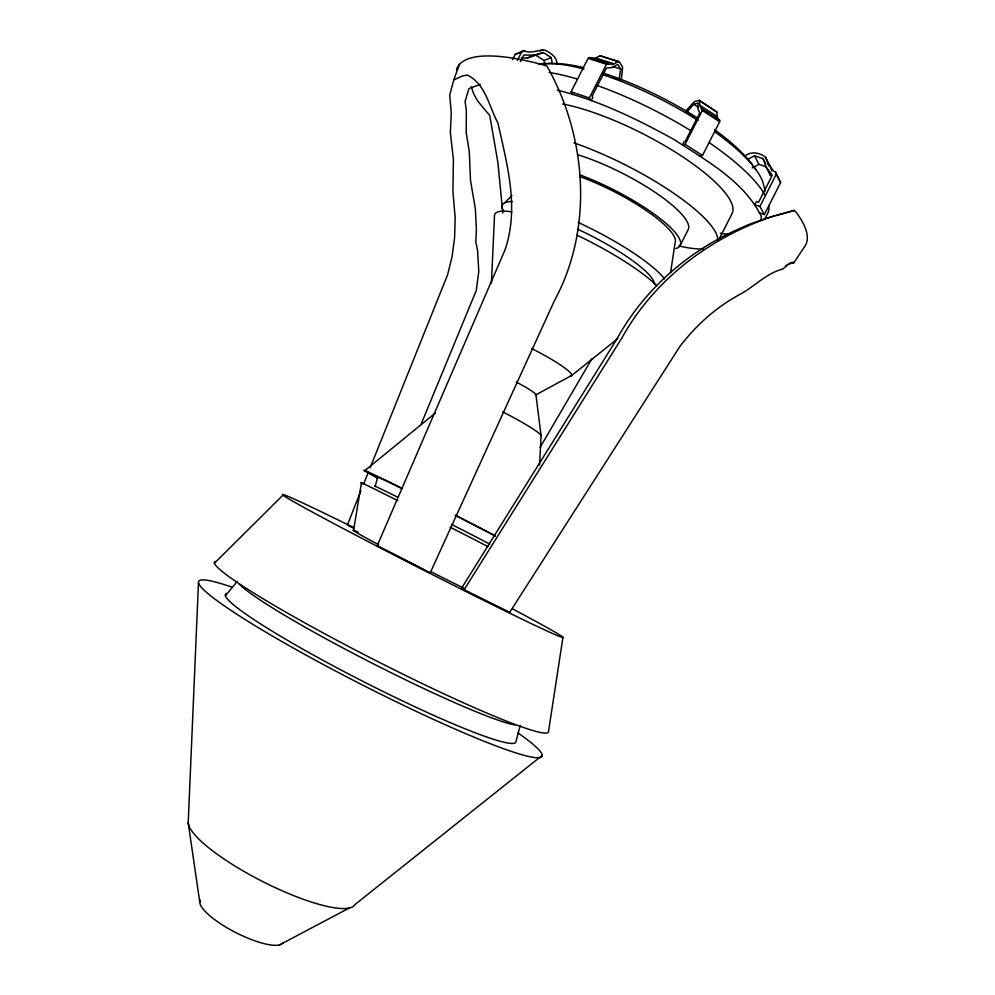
<?xml version="1.0" encoding="UTF-8"?>
<svg xmlns="http://www.w3.org/2000/svg" width="995" height="995" viewBox="0 0 995 995"><rect width="100%" height="100%" fill="white"/><g stroke="black" fill="none" stroke-linecap="round" stroke-linejoin="round"><path stroke-width="1.49" d="M699.846 155.979L702.495 155.469L719.659 121.738L719.659 120.196L702.37 108.928L701.487 109.151L699.808 105.234L699.261 100.321L694.361 101.627L685.816 111.017M694.112 117.074L686.836 112.36L693.627 104.214L698.017 103.07L697.93 108.915L699.684 113.032L685.294 141.315L684.199 141.551L682.495 144.884L685.095 144.337L702.346 110.47L702.37 108.928M199.784 902.291L188.204 822.716L198.478 582.709M491.418 283.202L494.453 216.773A95.445 18.805 27 0 1 511.778 211.86M539.539 464.939L541.106 435.71L535.919 394.791A23.171 2.487 27 0 0 516.281 382.142M761.013 220.567L761.337 216.4C743.638 180.767 706.425 160.829 674.461 139.748C637.36 119.201 598.679 100.371 557.337 90.159M670.58 272.53L675.12 242.693A78.12 18.171 27 0 0 579.513 176.463M562.946 637.322L548.531 731.4A187.383 14.602 27 0 1 374.07 659.685A187.383 14.602 27 0 1 215.119 561.367M619.064 79.65L620.731 69.078L617.783 64.401L612.124 67.536L606.452 68.07L592.1 96.204L592.883 97.348L591.192 100.669L589.314 97.958L571.055 91.814L588.157 58.319L589.649 57.511L607.995 63.431L608.592 64.364L613.99 63.879L618.181 61.566L619.325 61.814L622.609 67.038L621.34 79.911M353.573 530.26L361.421 482.948M459.479 64.376L453.77 79.861L449.703 95.122L451.282 112.982L450.362 132.534L453.397 159.486L452.924 191.575L455.175 217.718L454.591 237.743L452.041 256.847L447.601 274.782L370.177 467.687M520.236 725.33L515.92 741.76A162.919 15.161 27 0 1 359.929 679.834A162.919 15.161 27 0 1 226.574 593.43M354.083 528.283L347.429 524.925L360.924 490.722M363.822 483.52L368.436 472.003M420.723 425.151L476.294 290.453L478.782 271.523L477.575 250.429L475.809 242.121L476.394 229.484L475.374 209.062L470.498 180.356L469.292 151.65L466.207 132.571L466.344 110.47L465.088 101.428L468.943 88.567L480.361 84.401M456.469 69.712A195.468 52.237 27 0 1 542.623 64.737L547.026 66.192L548.282 68.456C587.038 138.902 593.244 229.236 554.314 300.938L430.151 572.958L377.155 545.782L505 249.944C519.465 207.93 507.064 164.386 497.886 122.907C488.993 106.652 485.635 83.518 467.103 75.035L462.638 75.943L453.77 79.861M680.269 245.205L688.316 229.385A83.829 20.435 27 0 0 655.27 192.433A83.829 20.435 27 0 0 577.386 154.635M718.328 240.666L732.046 213.676A115.644 30.658 27 0 0 679.635 154.847A115.644 30.658 27 0 0 562.722 103.977M775.491 171.924L780.602 182.607L764.371 214.559L759.906 206.512L776.336 174.187L775.491 171.924L773.811 171.351L768.053 163.802L765.665 157.409C759.794 152.459 750.616 150.854 744.434 156.402M764.508 219.572L767.207 214.273A147.285 40.484 27 0 0 768.849 206.114M512.475 59.725L515.273 54.24L524.477 50.583L526.019 51.566C532.586 53.096 538.755 49.825 545.036 50.123C550.757 53.232 557.387 56.914 556.864 64.464M517.325 60.558L522.076 51.255M520.36 61.715L523.756 55.048L534.153 55.123L543.345 52.561L551.218 57.598L552.324 63.63M589.314 97.958L606.502 64.265L607.995 63.431M540.086 447.464L591.814 358.872M793.761 262.867L792.804 262.083L789.906 263.128L782.903 268.998C766.735 273.103 755.031 285.975 741.014 293.811C716.873 306.559 696.164 325.054 679.697 346.745L509.577 612.522L463.969 589.998L461.469 588.393L617.062 338.723C642.559 292.319 683.528 255.23 731.138 232.42L748.203 224.746L765.715 218.415L794.346 210.393L796.51 212.719A195.468 52.237 27 0 1 804.209 247.245L793.761 262.867L789.346 263.762L785.428 265.814M463.969 589.998L621.813 338.113C654.175 279.359 711.077 236.549 774.334 215.865M225.43 595.831L237.32 581.279M214.447 563.195L282.99 495.137M504.453 202.955L511.952 195.542M364.904 470.56L435.4 412.987M617.795 338.549L571.802 375.401L535.223 395.164M542.25 755.379L354.829 904.654A93.256 21.492 27 0 1 267.22 883.821A93.256 21.492 27 0 1 188.204 822.716M591.627 58.319L595.731 57.984L599.948 55.708L619.325 61.814M279.57 944.902L349.158 908.062M747.606 159.399L754.471 155.792L763.053 158.678L765.565 163.578M752.17 167.919L758.961 164.362L766.038 166.762M519.004 52.984L524.477 50.583M539.924 50.944L542.735 49.75M521.343 58.021L527.213 58.058L534.153 55.123M527.213 58.058L543.345 52.561M536.317 55.521L544.103 60.484L551.218 57.598M794.346 210.393L775.777 215.579M515.273 54.24L517.636 53.581M719.659 120.196L718.776 120.407L716.997 116.44L716.997 112.112L699.261 100.321M720.343 233.278L727.643 234.322M599.948 55.708L618.181 61.566M595.731 57.984L613.99 63.879M591.677 58.892L608.592 64.364M588.157 58.319L606.502 64.265M612.373 66.379L620.731 69.078M613.517 77.834L617.684 79.202M759.906 206.512L754.782 204.696L756.399 201.5L758.563 202.271L772.282 175.244L766.262 167.322L763.053 158.678M759.297 212.756L764.371 214.559M347.429 524.925L354.232 528.283M461.469 588.393L509.577 612.522M377.155 545.782L407.987 561.329M409.219 561.964L430.151 572.958M685.095 144.337L702.495 155.469M702.346 110.47L719.659 121.738M699.871 100.918L716.997 112.112M699.808 105.234L716.997 116.44M701.487 109.151L703.962 110.756M706.425 112.36L708.9 113.965M712.594 116.378L717.532 119.599M693.627 104.214L698.502 107.385M768.438 164.461L770.043 165.991L771.933 171.041M571.055 91.814L572.983 94.525M589.649 57.511L590.271 58.431M754.471 155.792L758.961 164.362M766.262 167.322L770.627 175.792L769.035 171.513M768.053 163.802L769.297 166.227M765.665 157.409L770.043 165.991M776.336 174.187L780.602 182.607M765.192 191.04L763.302 183.665A134.064 38.146 27 0 0 715.007 131.949M544.103 60.484L544.651 63.469M502.811 212.992L497.861 162.26L489.751 115.507L478.234 101.751A177.918 47.486 27 0 1 471.431 86.503M512.661 608.94A157.384 3.296 27 0 1 518.843 617.621A157.384 3.296 27 0 1 309.868 510.709A157.384 3.296 27 0 1 353.573 527.549M518.072 732.979A192.719 17.972 27 0 1 476.953 738.365A192.719 17.972 27 0 1 250.715 623.007A192.719 17.972 27 0 1 232.171 587.212M515.223 724.932A158.951 12.972 27 0 1 370.986 662.595A158.951 12.972 27 0 1 239.074 583.816M282.928 942.924A46.591 12.699 27 0 1 234.82 932.091A46.591 12.699 27 0 1 200.231 900.04M531.566 348.474A46.33 5.958 27 0 1 570.135 376.284M576.54 234.957A95.445 18.805 27 0 1 657.11 286.025M503.445 211.263A92.834 18.992 27 0 1 512.462 201.575M578.282 222.482A92.834 18.992 27 0 1 664.598 278.911M577.548 229.161A78.866 15.97 27 0 1 654.399 284.396M502.761 411.88A46.367 3.992 27 0 1 541.106 435.71M463.707 588.07A78.394 1.642 27 0 1 430.711 571.603M378.573 544.651A78.394 1.642 27 0 1 358.2 532.151M377.615 478.197A95.682 1.517 27 0 1 402.353 488.445M455.548 515.261A95.682 1.517 27 0 1 495.162 535.708M363.436 484.08A93.095 0.759 27 0 1 397.826 500.684M450.126 527.188A93.095 0.759 27 0 1 487.998 546.603M397.602 497.152A79.078 0.796 27 0 0 375.14 486.468L377.59 477.451A81.018 1.281 27 0 1 402.079 488.669M451.407 524.328A79.078 0.796 27 0 1 489.789 544.078M455.2 515.385A81.018 1.281 27 0 1 495.274 536.118M549.153 72.424A147.285 40.484 27 0 1 577.436 79.053M596.378 85.209A147.285 40.484 27 0 1 691.251 130.954M709.149 142.583A147.285 40.484 27 0 1 765.18 195.443M538.569 64.041A134.064 38.146 27 0 1 583.965 69.028M602.485 74.55A134.064 38.146 27 0 1 698.055 120.494M545.036 64.066A128.032 36.715 27 0 1 583.518 67.585M602.572 72.909A128.032 36.715 27 0 1 698.204 118.504M714.584 129.686A128.032 36.715 27 0 1 755.553 169.585M603.542 74.339A125.171 35.882 27 0 1 607.808 75.732M724.173 138.392A125.171 35.882 27 0 1 726.499 140.307M703.577 248.949A115.681 28.233 27 0 1 679.05 246.001M573.991 142.894A115.681 28.233 27 0 1 717.706 240.977M579.699 174.797A83.854 19.502 27 0 1 658.951 217.619A83.854 19.502 27 0 1 675.792 248.576"/></g></svg>
